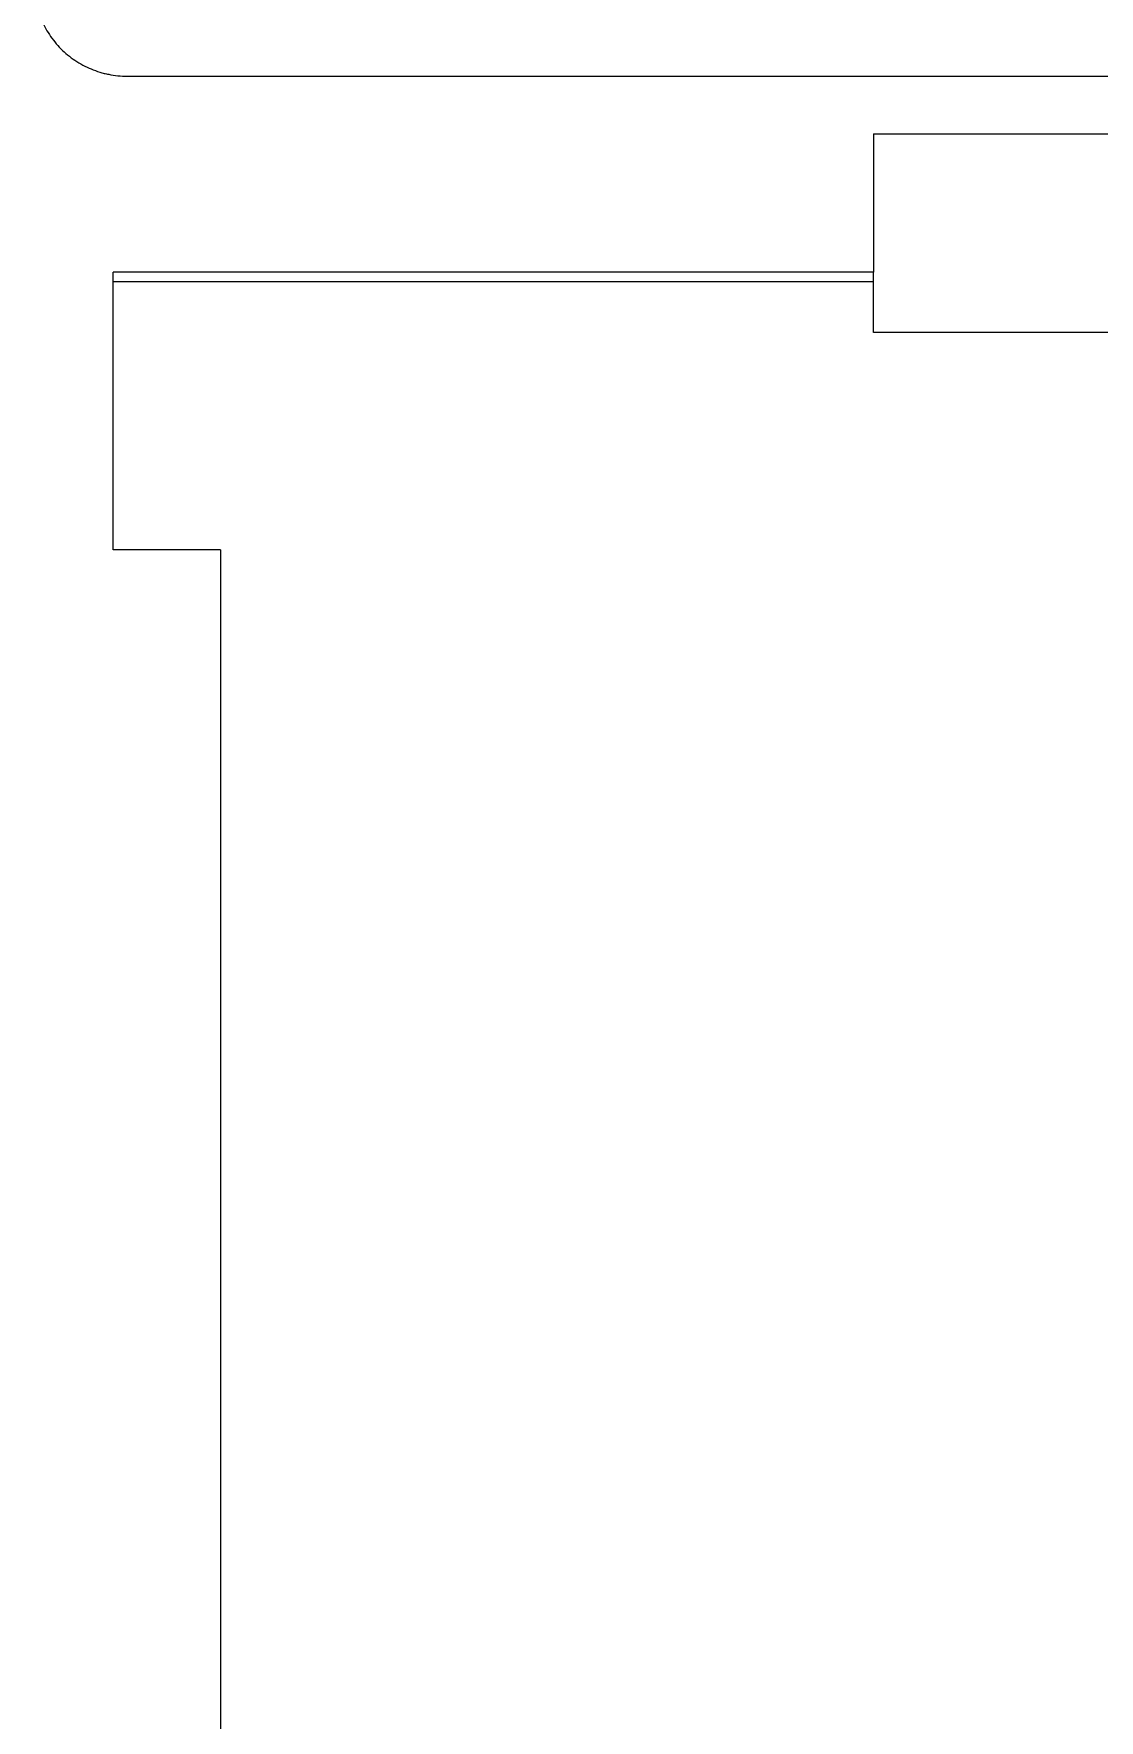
# Model space of a CAD drawing. Header units: millimetres. Extents: x 4137 to 6698, y 1400 to 3585.
# Drawn here: x 5220.75 to 5232.17, y 3342.75 to 3360.83 of the extents above; entities that cross this region are included whole.
import ezdxf

# ---------------------------------------------------------------- set-up
doc = ezdxf.new("R2010")
doc.units = ezdxf.units.MM
doc.layers.add('000-PI-Oprema', color=30, linetype='Continuous', lineweight=5)

msp = doc.modelspace()

# ---------------------------------------------------------------- linework, layer by layer
at = {"layer": '000-PI-Oprema', "color": 0, "linetype": 'ByBlock', "lineweight": 0}
for p, q in [((5221.748, 3360.378), (5244.748, 3360.378)), ((5236.748, 3359.756), (5229.748, 3359.756)), ((5221.598, 3355.298), (5221.598, 3358.278)), ((5229.748, 3358.278), (5221.598, 3358.278)), ((5229.748, 3358.172), (5229.748, 3358.278)), ((5229.748, 3358.172), (5221.598, 3358.172)), ((5229.748, 3357.629), (5229.748, 3358.172)), ((5236.748, 3357.629), (5229.748, 3357.629)), ((5222.748, 3355.298), (5221.598, 3355.298))]:
    msp.add_line(p, q, dxfattribs=at)
for points, knots in [([(5220.748, 3361.378), (5220.748, 3361.312), (5220.754, 3361.248), (5220.774, 3361.152), (5220.782, 3361.121), (5220.801, 3361.058), (5220.812, 3361.027), (5220.849, 3360.937), (5220.88, 3360.879), (5220.933, 3360.798), (5220.953, 3360.771), (5220.994, 3360.72), (5221.016, 3360.696), (5221.085, 3360.626), (5221.135, 3360.585), (5221.217, 3360.531), (5221.246, 3360.514), (5221.304, 3360.483), (5221.363, 3360.455), (5221.424, 3360.432), (5221.471, 3360.418), (5221.487, 3360.413), (5221.519, 3360.405), (5221.535, 3360.402), (5221.616, 3360.385), (5221.681, 3360.378), (5221.748, 3360.378)], [0, 0, 0, 0, 0.125, 0.125, 0.1875, 0.1875, 0.25, 0.25, 0.375, 0.375, 0.4375, 0.4375, 0.5, 0.5, 0.625, 0.625, 0.6875, 0.6875, 0.75, 0.8125, 0.8125, 0.84375, 0.84375, 0.875, 0.875, 1, 1, 1, 1]), ([(5222.748, 3355.298), (5222.748, 3353.275), (5222.748, 3344.726), (5222.748, 3331.58), (5222.748, 3317.013), (5222.748, 3302.803), (5222.748, 3288.509), (5222.748, 3273.023), (5222.748, 3260.265), (5222.748, 3251.383), (5222.748, 3247.126), (5222.748, 3246.328)], [0, 0, 0, 0, 0.055935, 0.236292, 0.362833, 0.457376, 0.627551, 0.756032, 0.883059, 0.978086, 1, 1, 1, 1])]:
    msp.add_open_spline(points, degree=3, knots=knots, dxfattribs=at)
msp.add_open_spline([(5229.748, 3359.762), (5229.748, 3359.267), (5229.748, 3358.773), (5229.748, 3358.278)], degree=3, dxfattribs=at)

doc.saveas('drawing.dxf')
